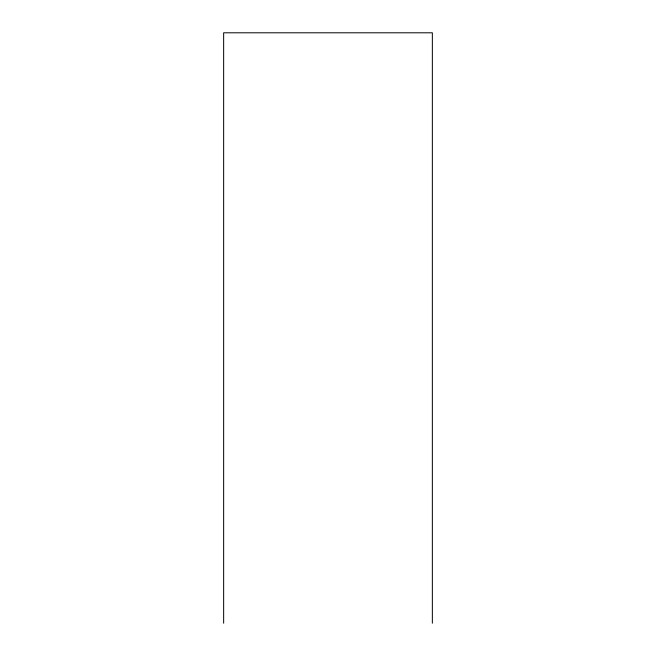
<?xml version="1.0" encoding="UTF-8"?>
<svg xmlns="http://www.w3.org/2000/svg" width="656" height="656" viewBox="0 0 656 656"><rect width="100%" height="100%" fill="white"/><g stroke="black" fill="none" stroke-linecap="round" stroke-linejoin="round"><path stroke-width="0.98" d="M432.353 623.2L432.353 32.8L223.647 32.8L223.647 623.2"/></g></svg>
